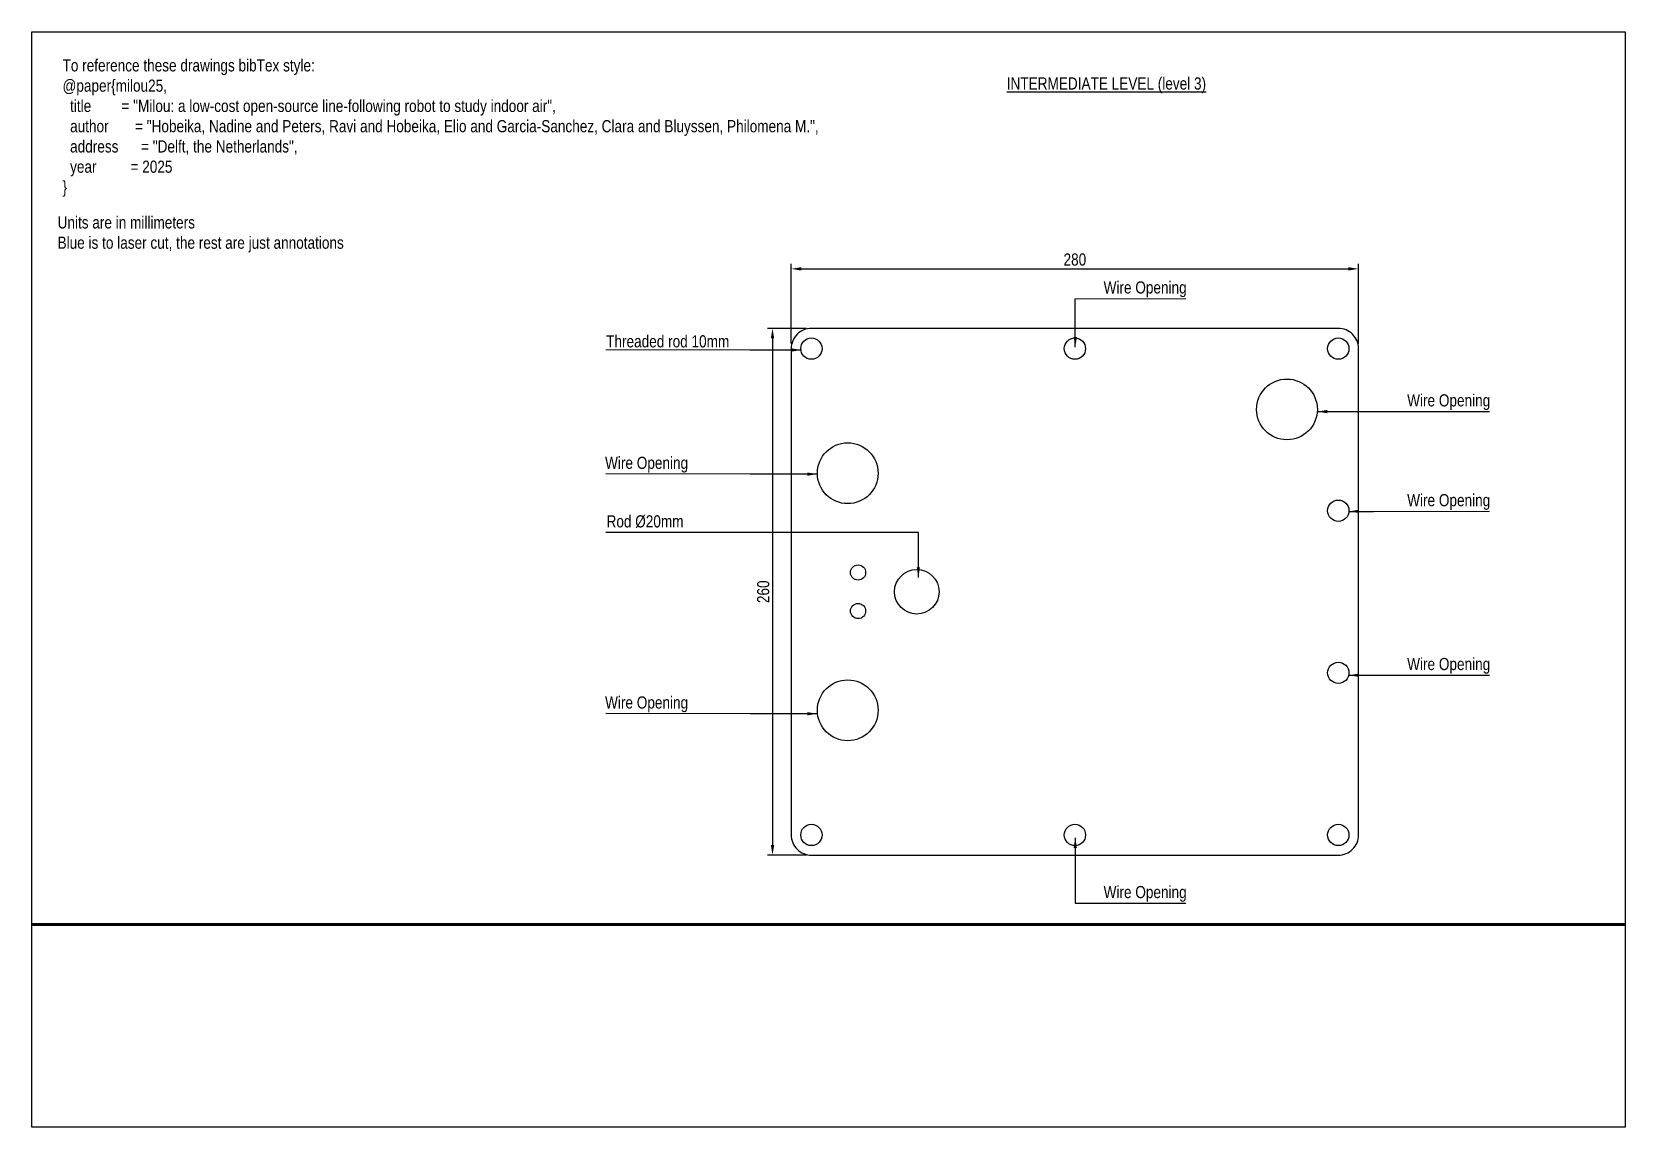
# Model space of a CAD drawing. Header units: inches. Extents: x 111 to 2897, y 76 to 617.
# Drawn here: x 2111 to 2897, y 76 to 617 of the extents above; entities that cross this region are included whole.
import ezdxf

# ---------------------------------------------------------------- set-up
doc = ezdxf.new("R2010")
doc.units = ezdxf.units.IN
doc.header["$MEASUREMENT"] = 0
for name, color, linetype in [('03 cutting', 5, 'Continuous'), ('HOB_CARTOUCHE', 7, 'Continuous'), ('ST_ANNOTATION', 4, 'Continuous'), ('ST_ANNOTATION 1-002', 4, 'Continuous')]:
    doc.layers.add(name, color=color, linetype=linetype)
doc.styles.add('ST_1-001', font='Arial.ttf', dxfattribs={"width": 0.8, "height": 3})
doc.styles.add('ST_1-002', font='Arial.ttf', dxfattribs={"width": 0.8, "height": 6})
doc.dimstyles.new('ST_1-002', dxfattribs={"dimscale": 100, "dimtxt": 6, "dimasz": 0.05, "dimexe": 0.025, "dimexo": 0.025, "dimgap": 0.015, "dimtad": 1, "dimdec": 0, "dimzin": 0, "dimdsep": 46, "dimtxsty": 'ST_1-002', "dimcen": 0.09, "dimclrd": 1, "dimclre": 1, "dimclrt": 256, "dimadec": 0, "dimazin": 0, "dimtfac": 1, "dimtdec": 0, "dimtix": 1, "dimtmove": 2, "dimatfit": 3, "dimfxl": 0.7, "dimtolj": 1, "dimtzin": 0, "dimlwd": -1, "dimlwe": -1, "dimarcsym": 0})

# ---------------------------------------------------------------- blocks, each defined once
blk = doc.blocks.new('A$C42A157D1')
at = {"layer": 'HOB_CARTOUCHE', "color": 8, "lineweight": 60}
blk.add_line((92.41, -129.21), (-300.74, -129.21), dxfattribs=at)
at = {"layer": 'HOB_CARTOUCHE', "color": 8, "lineweight": 30}
blk.add_lwpolyline([(-300.74, 91.05), (92.41, 91.05), (92.41, -179.21), (-300.74, -179.21)], close=True, dxfattribs=at)
blk = doc.blocks.new('*D6')
at = {"layer": 'DEFPOINTS', "color": 0, "transparency": 16777216}
for p in [(2495.53, 470.44), (2476.31, 210.44), (2495.53, 210.44)]:
    blk.add_point(p, dxfattribs=at)
at = {"layer": 'ST_ANNOTATION 1-002', "color": 1, "transparency": 16777216}
for p, q in [((2493.03, 470.44), (2473.81, 470.44)), ((2476.31, 465.44), (2476.31, 215.44)), ((2493.03, 210.44), (2473.81, 210.44))]:
    blk.add_line(p, q, dxfattribs=at)
for points in [[(2475.48, 465.44), (2477.15, 465.44), (2476.31, 470.44)], [(2475.48, 215.44), (2477.15, 215.44), (2476.31, 210.44)]]:
    blk.add_solid(points, dxfattribs=at)
at = {"layer": 'ST_ANNOTATION 1-002', "transparency": 16777216, "insert": (2471.75, 340.44), "char_height": 6, "attachment_point": 5, "rotation": 90, "style": 'ST_1-002'}
blk.add_mtext('\\A1;260', dxfattribs=at)
blk = doc.blocks.new('*D7')
at = {"layer": 'DEFPOINTS', "color": 0, "transparency": 16777216}
for p in [(2765.53, 499.81), (2485.53, 460.44), (2765.53, 460.44)]:
    blk.add_point(p, dxfattribs=at)
at = {"layer": 'ST_ANNOTATION 1-002', "color": 1, "transparency": 16777216}
for p, q in [((2485.53, 462.94), (2485.53, 502.31)), ((2490.53, 499.81), (2760.53, 499.81)), ((2765.53, 462.94), (2765.53, 502.31))]:
    blk.add_line(p, q, dxfattribs=at)
for points in [[(2490.53, 500.64), (2490.53, 498.97), (2485.53, 499.81)], [(2760.53, 500.64), (2760.53, 498.97), (2765.53, 499.81)]]:
    blk.add_solid(points, dxfattribs=at)
at = {"layer": 'ST_ANNOTATION 1-002', "transparency": 16777216, "insert": (2625.53, 504.37), "char_height": 6, "attachment_point": 5, "style": 'ST_1-002'}
blk.add_mtext('\\A1;280', dxfattribs=at)

msp = doc.modelspace()

# ---------------------------------------------------------------- linework, layer by layer
at = {"layer": '03 cutting'}
msp.add_lwpolyline([(2755.53, 210.44, 0.414214), (2765.53, 220.44), (2765.53, 460.44, 0.414214), (2755.53, 470.44), (2495.53, 470.44, 0.414214), (2485.53, 460.44), (2485.53, 220.44, 0.414214), (2495.53, 210.44)], format="xyb", close=True, dxfattribs=at)
for centre, radius in [((2495.53, 460.44), 5.25), ((2625.53, 460.44), 5.25), ((2755.53, 460.44), 5.25), ((2730.19, 430.44), 15), ((2513.44, 398.94), 15), ((2755.53, 380.44), 5.25), ((2518.53, 349.94), 3.75), ((2547.53, 340.44), 11), ((2518.53, 330.94), 3.75), ((2755.53, 300.44), 5.25), ((2513.44, 281.94), 15), ((2495.53, 220.44), 5.25), ((2625.53, 220.44), 5.25), ((2755.53, 220.44), 5.25)]:
    msp.add_circle(centre, radius, dxfattribs=at)

# ---------------------------------------------------------------- block references
at = {"layer": 'ST_ANNOTATION', "xscale": 2, "yscale": 2, "zscale": 2}
msp.add_blockref('A$C42A157D1', (2712.27, 434.65), dxfattribs=at)

# ---------------------------------------------------------------- texts
at = {"layer": 'ST_ANNOTATION 1-002', "char_height": 6, "style": 'ST_1-001'}
for s, insert, attachment_point in [('To reference these drawings bibTex style:\\P@paper\\{milou25,\\P  title        = "Milou: a low-cost open-source line-following robot to study indoor air",\\P  author       = "Hobeika, Nadine and Peters, Ravi and Hobeika, Elio and Garcia-Sanchez, Clara and Bluyssen, Philomena M.",\\P  address      = "Delft, the Netherlands",\\P  year         = 2025\\P\\}', (2125.94, 603.23), 1), ('Units are in millimeters\\PBlue is to laser cut, the rest are just annotations', (2123.48, 525.72), 1), ('Wire Opening', (2639.71, 493.63), 1), ('Threaded rod 10mm', (2394.22, 467.04), 1), ('Wire Opening', (2789.53, 437.91), 1), ('Wire Opening', (2434.67, 407.07), 3), ('Wire Opening', (2789.53, 388.66), 1), ('Rod %%C20mm', (2432.4, 378.19), 3), ('Wire Opening', (2789.53, 307.79), 1), ('Wire Opening', (2434.67, 288.8), 3), ('Wire Opening', (2639.71, 195.24), 1)]:
    msp.add_mtext_dynamic_manual_height_columns(s, width=2064.0489, gutter_width=31.25, heights=[0], dxfattribs=dict(at, insert=insert, attachment_point=attachment_point))
at = {"layer": 'ST_ANNOTATION 1-002', "insert": (2641.1, 590.39), "char_height": 6, "attachment_point": 5, "style": 'ST_1-002'}
msp.add_mtext('\\A1;{\\LINTERMEDIATE LEVEL (level 3)}', dxfattribs=at)

# ---------------------------------------------------------------- dimensions: what is measured, and where the dimension line sits
at = {"layer": 'ST_ANNOTATION 1-002'}
dim = msp.add_linear_dim(base=(2765.53, 499.81), p1=(2485.53, 460.44), p2=(2765.53, 460.44), dimstyle='ST_1-002', dxfattribs=at)
dim.commit()
dim.dimension.update_dxf_attribs({"geometry": '*D7', "text_midpoint": (2625.53, 504.37)})
dim = msp.add_linear_dim(base=(2476.31, 210.44), p1=(2495.53, 470.44), p2=(2495.53, 210.44), angle=90, dimstyle='ST_1-002', dxfattribs=at)
dim.commit()
dim.dimension.update_dxf_attribs({"geometry": '*D6', "text_midpoint": (2471.75, 340.44)})

# ---------------------------------------------------------------- leaders
for points in [[(2625.72, 461.17), (2625.72, 485.09), (2680.29, 485.17)], [(2490.58, 459.75), (2465.28, 459.75), (2394.09, 459.85)], [(2745.15, 429.35), (2758.92, 429.35), (2830.11, 429.44)], [(2498.44, 398.5), (2465.28, 398.5), (2394.09, 398.6)], [(2760.77, 380.1), (2772.95, 380.1), (2830.11, 380.2)], [(2548.29, 347.52), (2548.29, 369.63), (2394.09, 369.73)], [(2760.64, 299.24), (2775.54, 299.25), (2830.11, 299.32)], [(2498.44, 280.24), (2465.28, 280.24), (2394.09, 280.34)], [(2625.72, 218.98), (2625.72, 186.7), (2680.29, 186.77)]]:
    msp.add_leader(points, dimstyle='ST_1-002', dxfattribs=at)

doc.saveas('drawing.dxf')
